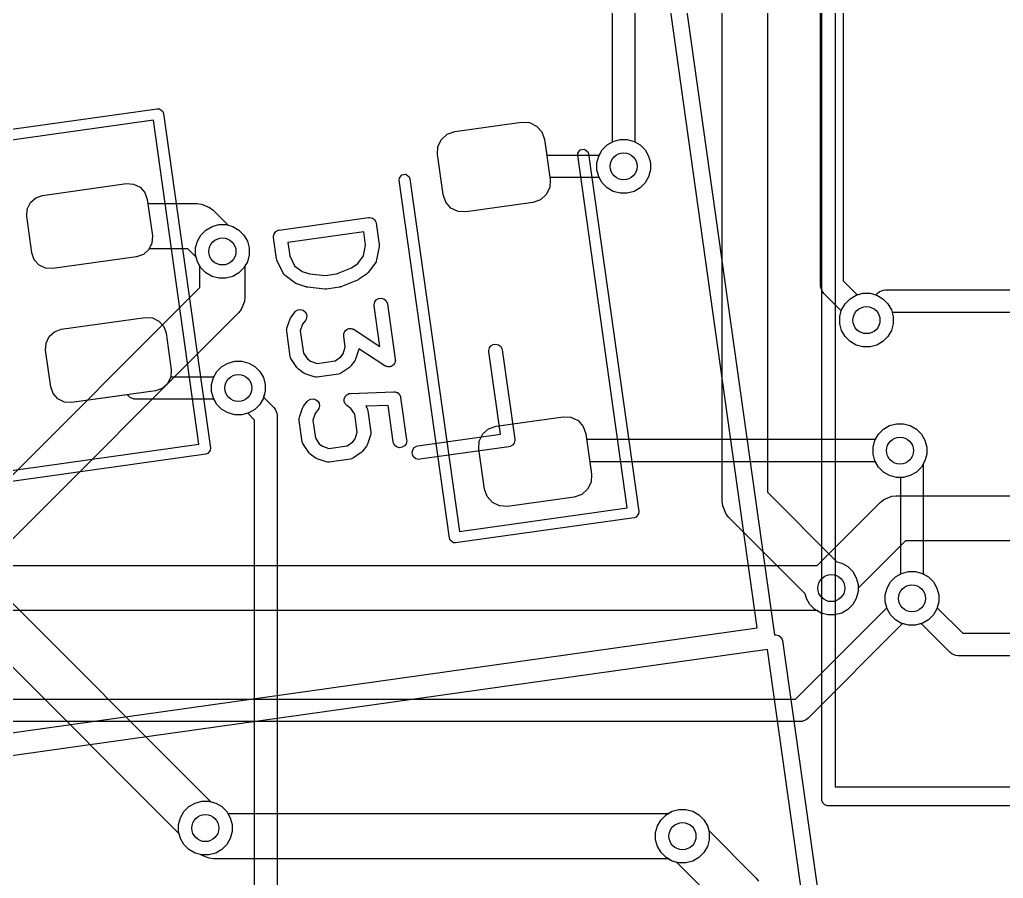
# Model space of a CAD drawing. Header units: millimetres. Extents: x 14 to 286, y -133 to -45.
# Drawn here: x 227.69 to 238.61, y -105.54 to -96.02 of the extents above; entities that cross this region are included whole.
import ezdxf

# ---------------------------------------------------------------- set-up
doc = ezdxf.new("R2010")
doc.units = ezdxf.units.MM
for name, color, linetype, true_color in [('B.Cu', 153, 'CONTINUOUS', 0x4d7fc4), ('F.Cu', 13, 'CONTINUOUS', 0xc83434), ('F.Mask', 201, 'CONTINUOUS', 0xd864ff), ('F.Paste', 253, 'CONTINUOUS', 0xb4a09a), ('F.Silkscreen', 41, 'CONTINUOUS', 0xf2eda1), ('User.Drawings', 9, 'CONTINUOUS', 0xc2c2c2)]:
    doc.layers.add(name, color=color, linetype=linetype, true_color=true_color)

msp = doc.modelspace()

# ---------------------------------------------------------------- linework, layer by layer
at = {"layer": 'B.Cu', "linetype": 'CONTINUOUS'}
for p, q in [((235.4868, -101.3634), (235.4868, -82.926053)), ((235.9868, -82.926053), (235.9868, -101.259846)), ((236.5766, -98.9655), (236.5766, -85.1855)), ((236.8266, -85.237276), (236.8266, -98.913724)), ((234.5171, -94.8556), (234.5171, -97.373722)), ((234.2671, -97.373722), (234.2671, -94.907376)), ((234.209472, -97.406994), (234.2671, -97.373722)), ((234.5171, -97.373722), (234.574728, -97.406994)), ((234.114936, -97.530195), (234.154094, -97.462372)), ((234.154094, -97.462372), (234.209472, -97.406994)), ((234.574728, -97.406994), (234.630106, -97.462372)), ((234.630106, -97.462372), (234.669264, -97.530195)), ((234.094667, -97.605842), (234.114936, -97.530195)), ((234.094667, -97.684158), (234.094667, -97.605842)), ((234.669264, -97.530195), (234.689533, -97.605842)), ((234.689533, -97.605842), (234.689533, -97.684158)), ((234.114936, -97.759805), (234.094667, -97.684158)), ((234.689533, -97.684158), (234.669264, -97.759805)), ((234.154094, -97.827628), (234.114936, -97.759805)), ((234.669264, -97.759805), (234.630106, -97.827628)), ((234.209472, -97.883006), (234.154094, -97.827628)), ((234.277295, -97.922164), (234.209472, -97.883006)), ((234.352942, -97.942433), (234.277295, -97.922164)), ((234.506905, -97.922164), (234.431258, -97.942433)), ((234.574728, -97.883006), (234.506905, -97.922164)), ((234.630106, -97.827628), (234.574728, -97.883006)), ((234.431258, -97.942433), (234.352942, -97.942433)), ((229.700594, -98.406372), (229.755972, -98.350994)), ((229.755972, -98.350994), (229.823795, -98.311836)), ((229.823795, -98.311836), (229.899442, -98.291567)), ((229.899442, -98.291567), (229.977758, -98.291567)), ((229.977758, -98.291567), (230.053405, -98.311836)), ((230.053405, -98.311836), (230.121228, -98.350994)), ((230.121228, -98.350994), (230.176606, -98.406372)), ((229.641167, -98.549842), (229.661436, -98.474195)), ((229.661436, -98.474195), (229.700594, -98.406372)), ((230.176606, -98.406372), (230.215764, -98.474195)), ((230.215764, -98.474195), (230.236033, -98.549842)), ((229.641167, -98.628158), (229.641167, -98.549842)), ((230.236033, -98.549842), (230.236033, -98.628158)), ((229.661436, -98.703805), (229.641167, -98.628158)), ((230.236033, -98.628158), (230.215764, -98.703805)), ((229.6886, -98.750853), (229.661436, -98.703805)), ((229.6886, -98.990246), (229.6886, -98.750853)), ((230.215764, -98.703805), (230.1886, -98.750853)), ((230.1886, -98.750853), (230.1886, -99.0938)), ((236.8266, -98.913724), (236.983565, -99.070689)), ((226.720723, -101.958123), (229.6886, -98.990246)), ((236.579002, -98.989886), (236.5766, -98.9655)), ((236.579002, -98.989887), (236.579002, -98.989886)), ((236.584468, -99.003084), (236.579002, -98.989887)), ((236.597666, -99.034946), (236.584468, -99.003084)), ((230.1886, -99.0938), (230.183796, -99.142573)), ((236.597671, -99.034951), (236.597666, -99.034946)), ((236.613212, -99.053888), (236.597671, -99.034951)), ((236.806789, -99.247465), (236.613212, -99.053888)), ((236.983565, -99.070689), (237.047842, -99.053467)), ((237.047842, -99.053467), (237.126158, -99.053467)), ((237.126158, -99.053467), (237.201805, -99.073736)), ((237.201805, -99.073736), (237.269628, -99.112894)), ((237.269628, -99.112894), (237.325006, -99.168272)), ((230.146468, -99.232692), (230.115377, -99.270577)), ((230.173151, -99.168272), (230.146468, -99.232692)), ((230.183796, -99.142573), (230.173151, -99.168272)), ((237.325006, -99.168272), (237.364164, -99.236095)), ((237.364164, -99.236095), (237.384433, -99.311742)), ((230.115377, -99.270577), (227.251053, -102.1349)), ((236.789567, -99.311742), (236.806789, -99.247465)), ((236.789567, -99.390058), (236.789567, -99.311742)), ((237.384433, -99.311742), (237.384433, -99.390058)), ((236.809836, -99.465705), (236.789567, -99.390058)), ((237.384433, -99.390058), (237.364164, -99.465705)), ((236.848994, -99.533528), (236.809836, -99.465705)), ((236.904372, -99.588906), (236.848994, -99.533528)), ((237.325006, -99.533528), (237.269628, -99.588906)), ((237.364164, -99.465705), (237.325006, -99.533528)), ((236.972195, -99.628064), (236.904372, -99.588906)), ((237.047842, -99.648333), (236.972195, -99.628064)), ((237.126158, -99.648333), (237.047842, -99.648333)), ((237.201805, -99.628064), (237.126158, -99.648333)), ((237.269628, -99.588906), (237.201805, -99.628064)), ((229.877394, -99.920972), (229.932772, -99.865594)), ((229.932772, -99.865594), (230.000595, -99.826436)), ((230.000595, -99.826436), (230.076242, -99.806167)), ((230.076242, -99.806167), (230.154558, -99.806167)), ((230.154558, -99.806167), (230.230205, -99.826436)), ((230.230205, -99.826436), (230.298028, -99.865594)), ((230.298028, -99.865594), (230.353406, -99.920972)), ((229.817967, -100.064442), (229.838236, -99.988795)), ((229.838236, -99.988795), (229.877394, -99.920972)), ((230.353406, -99.920972), (230.392564, -99.988795)), ((230.392564, -99.988795), (230.412833, -100.064442)), ((229.817967, -100.142758), (229.817967, -100.064442)), ((230.412833, -100.064442), (230.412833, -100.142758)), ((229.838236, -100.218405), (229.817967, -100.142758)), ((229.877394, -100.286228), (229.838236, -100.218405)), ((230.412833, -100.142758), (230.39561, -100.207034)), ((230.39561, -100.207034), (230.509389, -100.320812)), ((229.932772, -100.341606), (229.877394, -100.286228)), ((230.509389, -100.320812), (230.524934, -100.339754)), ((230.000595, -100.380764), (229.932772, -100.341606)), ((230.076242, -100.401033), (230.000595, -100.380764)), ((230.154558, -100.401033), (230.076242, -100.401033)), ((230.218834, -100.38381), (230.154558, -100.401033)), ((230.296, -100.460976), (230.218834, -100.38381)), ((230.524934, -100.339754), (230.543598, -100.384814)), ((230.543598, -100.384814), (230.546, -100.4092)), ((230.546, -100.4092), (230.546, -105.767389)), ((230.296, -105.635967), (230.296, -100.460976)), ((237.275972, -100.560194), (237.343795, -100.521036)), ((237.343795, -100.521036), (237.419442, -100.500767)), ((237.419442, -100.500767), (237.497758, -100.500767)), ((237.497758, -100.500767), (237.573405, -100.521036)), ((237.573405, -100.521036), (237.641228, -100.560194)), ((237.181436, -100.683395), (237.220594, -100.615572)), ((237.220594, -100.615572), (237.275972, -100.560194)), ((237.641228, -100.560194), (237.696606, -100.615572)), ((237.696606, -100.615572), (237.735764, -100.683395)), ((237.161167, -100.759042), (237.181436, -100.683395)), ((237.161167, -100.837358), (237.161167, -100.759042)), ((237.735764, -100.683395), (237.756033, -100.759042)), ((237.756033, -100.759042), (237.756033, -100.837358)), ((237.181436, -100.913005), (237.161167, -100.837358)), ((237.756033, -100.837358), (237.735764, -100.913005)), ((237.220594, -100.980828), (237.181436, -100.913005)), ((237.275972, -101.036206), (237.220594, -100.980828)), ((237.735764, -100.913005), (237.7171, -100.945331)), ((237.7171, -100.945331), (237.7171, -102.166322)), ((237.343795, -101.075364), (237.275972, -101.036206)), ((237.419442, -101.095633), (237.343795, -101.075364)), ((237.4671, -101.095633), (237.419442, -101.095633)), ((237.4671, -102.166322), (237.4671, -101.095633)), ((235.9868, -101.259846), (236.759428, -102.032475)), ((235.491604, -101.412173), (235.4868, -101.3634)), ((235.528933, -101.502293), (235.491604, -101.412173)), ((235.528937, -101.502297), (235.528933, -101.502293)), ((235.560023, -101.540177), (235.528937, -101.502297)), ((236.405875, -102.386028), (235.560023, -101.540177)), ((236.759428, -102.032475), (236.811905, -102.046536)), ((236.811905, -102.046536), (236.879728, -102.085694)), ((227.251053, -102.1349), (229.811228, -104.695075)), ((236.879728, -102.085694), (236.935106, -102.141072)), ((236.935106, -102.141072), (236.974264, -102.208895)), ((237.409472, -102.199594), (237.4671, -102.166322)), ((237.7171, -102.166322), (237.774728, -102.199594)), ((236.974264, -102.208895), (236.994533, -102.284542)), ((236.994533, -102.284542), (236.994533, -102.362858)), ((237.314936, -102.322795), (237.354094, -102.254972)), ((237.354094, -102.254972), (237.409472, -102.199594)), ((237.774728, -102.199594), (237.830106, -102.254972)), ((237.830106, -102.254972), (237.869264, -102.322795)), ((236.419936, -102.438505), (236.405875, -102.386028)), ((236.994533, -102.362858), (236.974264, -102.438505)), ((237.294667, -102.398442), (237.314936, -102.322795)), ((237.294667, -102.476758), (237.294667, -102.398442)), ((237.869264, -102.322795), (237.889533, -102.398442)), ((237.889533, -102.398442), (237.889533, -102.476758)), ((229.457675, -105.048628), (226.8975, -102.488453)), ((236.459094, -102.506328), (236.419936, -102.438505)), ((236.514472, -102.561706), (236.459094, -102.506328)), ((236.935106, -102.506328), (236.879728, -102.561706)), ((236.974264, -102.438505), (236.935106, -102.506328)), ((237.314936, -102.552405), (237.294667, -102.476758)), ((237.889533, -102.476758), (237.869264, -102.552405)), ((236.582295, -102.600864), (236.514472, -102.561706)), ((236.657942, -102.621133), (236.582295, -102.600864)), ((236.736258, -102.621133), (236.657942, -102.621133)), ((236.811905, -102.600864), (236.736258, -102.621133)), ((236.879728, -102.561706), (236.811905, -102.600864)), ((237.354094, -102.620228), (237.314936, -102.552405)), ((237.409472, -102.675606), (237.354094, -102.620228)), ((237.830106, -102.620228), (237.774728, -102.675606)), ((237.869264, -102.552405), (237.830106, -102.620228)), ((237.477295, -102.714764), (237.409472, -102.675606)), ((237.552942, -102.735033), (237.477295, -102.714764)), ((237.631258, -102.735033), (237.552942, -102.735033)), ((237.706905, -102.714764), (237.631258, -102.735033)), ((237.774728, -102.675606), (237.706905, -102.714764)), ((229.811228, -104.695075), (229.863705, -104.709136)), ((229.863705, -104.709136), (229.931528, -104.748294)), ((229.931528, -104.748294), (229.986906, -104.803672)), ((229.986906, -104.803672), (230.026064, -104.871495)), ((234.861972, -104.837994), (234.929795, -104.798836)), ((234.929795, -104.798836), (235.005442, -104.778567)), ((235.005442, -104.778567), (235.083758, -104.778567)), ((235.083758, -104.778567), (235.159405, -104.798836)), ((235.159405, -104.798836), (235.227228, -104.837994)), ((230.026064, -104.871495), (230.046333, -104.947142)), ((234.767436, -104.961195), (234.806594, -104.893372)), ((234.806594, -104.893372), (234.861972, -104.837994)), ((235.227228, -104.837994), (235.282606, -104.893372)), ((235.282606, -104.893372), (235.321764, -104.961195)), ((230.046333, -105.025458), (230.026064, -105.101105)), ((230.046333, -104.947142), (230.046333, -105.025458)), ((234.747167, -105.036842), (234.767436, -104.961195)), ((235.321764, -104.961195), (235.335824, -105.01367)), ((235.335824, -105.01367), (235.858877, -105.536723)), ((229.471736, -105.101105), (229.457675, -105.048628)), ((229.510894, -105.168928), (229.471736, -105.101105)), ((230.026064, -105.101105), (229.986906, -105.168928)), ((234.747167, -105.115158), (234.747167, -105.036842)), ((234.767436, -105.190805), (234.747167, -105.115158)), ((229.566272, -105.224306), (229.510894, -105.168928)), ((229.634095, -105.263464), (229.566272, -105.224306)), ((229.931528, -105.224306), (229.863705, -105.263464)), ((229.986906, -105.168928), (229.931528, -105.224306)), ((234.806594, -105.258628), (234.767436, -105.190805)), ((229.709742, -105.283733), (229.634095, -105.263464)), ((229.788058, -105.283733), (229.709742, -105.283733)), ((229.863705, -105.263464), (229.788058, -105.283733)), ((234.861972, -105.314006), (234.806594, -105.258628)), ((234.929795, -105.353164), (234.861972, -105.314006)), ((234.98227, -105.367224), (234.929795, -105.353164)), ((235.4321, -105.817054), (234.98227, -105.367224)), ((235.858877, -105.536723), (235.889962, -105.574602))]:
    msp.add_line(p, q, dxfattribs=at)
at = {"layer": 'B.Cu'}
for centre in [(234.3921, -97.645), (229.9386, -98.589), (237.087, -99.3509), (230.1154, -100.1036), (237.4586, -100.7982), (236.6971, -102.3237), (237.5921, -102.4376), (229.7489, -104.9863), (235.0446, -105.076)]:
    msp.add_circle(centre, 0.15, dxfattribs=at)
at = {"layer": 'F.Cu', "linetype": 'CONTINUOUS'}
for p, q in [((232.516786, -97.258727), (233.259487, -97.154347)), ((233.259487, -97.154347), (233.347136, -97.159324)), ((233.347136, -97.159324), (233.426209, -97.197465)), ((232.433903, -97.287671), (232.516786, -97.258727)), ((233.426209, -97.197465), (233.484667, -97.262961)), ((233.484667, -97.262961), (233.513611, -97.345844)), ((232.330266, -97.425202), (232.368407, -97.346129)), ((232.368407, -97.346129), (232.433903, -97.287671)), ((233.513611, -97.345844), (233.538087, -97.52)), ((234.209472, -97.406994), (234.277295, -97.367836)), ((234.277295, -97.367836), (234.352942, -97.347567)), ((234.352942, -97.347567), (234.431258, -97.347567)), ((234.431258, -97.347567), (234.506905, -97.367836)), ((234.506905, -97.367836), (234.574728, -97.406994)), ((232.325289, -97.512852), (232.330266, -97.425202)), ((234.120822, -97.52), (234.154094, -97.462372)), ((234.154094, -97.462372), (234.209472, -97.406994)), ((234.574728, -97.406994), (234.630106, -97.462372)), ((234.630106, -97.462372), (234.669264, -97.530195)), ((232.387917, -97.958472), (232.325289, -97.512852)), ((233.538087, -97.52), (234.120822, -97.52)), ((234.669264, -97.530195), (234.689533, -97.605842)), ((234.689533, -97.605842), (234.689533, -97.684158)), ((234.689533, -97.684158), (234.669264, -97.759805)), ((233.576239, -97.791464), (233.571262, -97.879114)), ((234.120822, -97.77), (233.573222, -97.77)), ((233.573222, -97.77), (233.576239, -97.791464)), ((234.154094, -97.827628), (234.120822, -97.77)), ((234.669264, -97.759805), (234.630106, -97.827628)), ((227.941614, -97.967453), (228.872466, -97.836631)), ((228.872466, -97.836631), (228.952324, -97.841166)), ((228.952324, -97.841166), (229.024369, -97.875915)), ((229.024369, -97.875915), (229.07763, -97.93559)), ((233.571262, -97.879114), (233.533121, -97.958187)), ((234.209472, -97.883006), (234.154094, -97.827628)), ((234.277295, -97.922164), (234.209472, -97.883006)), ((234.352942, -97.942433), (234.277295, -97.922164)), ((234.506905, -97.922164), (234.431258, -97.942433)), ((234.574728, -97.883006), (234.506905, -97.922164)), ((234.630106, -97.827628), (234.574728, -97.883006)), ((227.806424, -98.047086), (227.866099, -97.993825)), ((227.866099, -97.993825), (227.941614, -97.967453)), ((229.07763, -97.93559), (229.104001, -98.011105)), ((229.104001, -98.011105), (229.110606, -98.0581)), ((232.416861, -98.041355), (232.387917, -97.958472)), ((232.475319, -98.106851), (232.416861, -98.041355)), ((233.467625, -98.016645), (233.384742, -98.045589)), ((233.533121, -97.958187), (233.467625, -98.016645)), ((234.431258, -97.942433), (234.352942, -97.942433)), ((227.76714, -98.198989), (227.771675, -98.119131)), ((227.771675, -98.119131), (227.806424, -98.047086)), ((229.110606, -98.0581), (229.6577, -98.0581)), ((229.6577, -98.0581), (229.706473, -98.062904)), ((229.706473, -98.062904), (229.796593, -98.100233)), ((229.796593, -98.100233), (229.796597, -98.100237)), ((229.796597, -98.100237), (229.834477, -98.131323)), ((229.834477, -98.131323), (230.000928, -98.297775)), ((232.554392, -98.144992), (232.475319, -98.106851)), ((232.642041, -98.149969), (232.554392, -98.144992)), ((233.384742, -98.045589), (232.642041, -98.149969)), ((227.824201, -98.604999), (227.76714, -98.198989)), ((230.000928, -98.297775), (230.053405, -98.311836)), ((230.053405, -98.311836), (230.121228, -98.350994)), ((230.121228, -98.350994), (230.176606, -98.406372)), ((230.176606, -98.406372), (230.215764, -98.474195)), ((230.215764, -98.474195), (230.236033, -98.549842)), ((229.121778, -98.569018), (229.062103, -98.622279)), ((229.127044, -98.5581), (229.121778, -98.569018)), ((229.554146, -98.5581), (229.127044, -98.5581)), ((229.647375, -98.651328), (229.554146, -98.5581)), ((230.236033, -98.549842), (230.236033, -98.628158)), ((227.850572, -98.680514), (227.824201, -98.604999)), ((227.903833, -98.740189), (227.850572, -98.680514)), ((228.986588, -98.648651), (228.055736, -98.779473)), ((229.062103, -98.622279), (228.986588, -98.648651)), ((229.661436, -98.703805), (229.647375, -98.651328)), ((230.236033, -98.628158), (230.215764, -98.703805)), ((227.975878, -98.774938), (227.903833, -98.740189)), ((228.055736, -98.779473), (227.975878, -98.774938)), ((229.700594, -98.771628), (229.661436, -98.703805)), ((229.755972, -98.827006), (229.700594, -98.771628)), ((230.176606, -98.771628), (230.121228, -98.827006)), ((230.215764, -98.703805), (230.176606, -98.771628)), ((229.823795, -98.866164), (229.755972, -98.827006)), ((229.899442, -98.886433), (229.823795, -98.866164)), ((229.977758, -98.886433), (229.899442, -98.886433)), ((230.053405, -98.866164), (229.977758, -98.886433)), ((230.121228, -98.827006), (230.053405, -98.866164)), ((237.228454, -99.036066), (237.273514, -99.017402)), ((237.273514, -99.017402), (237.2979, -99.015)), ((237.2979, -99.015), (242.81, -99.015)), ((236.848994, -99.168272), (236.904372, -99.112894)), ((236.904372, -99.112894), (236.972195, -99.073736)), ((236.972195, -99.073736), (237.047842, -99.053467)), ((237.047842, -99.053467), (237.126158, -99.053467)), ((237.126158, -99.053467), (237.190433, -99.070689)), ((237.190433, -99.070689), (237.209512, -99.051611)), ((237.209512, -99.051611), (237.228454, -99.036066)), ((236.789567, -99.311742), (236.809836, -99.236095)), ((236.809836, -99.236095), (236.848994, -99.168272)), ((228.150373, -99.452855), (229.081225, -99.322033)), ((229.081225, -99.322033), (229.161083, -99.326568)), ((229.161083, -99.326568), (229.233128, -99.361317)), ((236.789567, -99.390058), (236.789567, -99.311742)), ((242.81, -99.265), (237.371909, -99.265)), ((237.371909, -99.265), (237.384433, -99.311742)), ((237.384433, -99.311742), (237.384433, -99.390058)), ((228.074858, -99.479227), (228.150373, -99.452855)), ((229.233128, -99.361317), (229.286389, -99.420992)), ((229.286389, -99.420992), (229.31276, -99.496507)), ((236.809836, -99.465705), (236.789567, -99.390058)), ((237.384433, -99.390058), (237.364164, -99.465705)), ((227.980434, -99.604533), (228.015183, -99.532488)), ((228.015183, -99.532488), (228.074858, -99.479227)), ((229.31276, -99.496507), (229.369821, -99.902517)), ((236.848994, -99.533528), (236.809836, -99.465705)), ((236.904372, -99.588906), (236.848994, -99.533528)), ((237.325006, -99.533528), (237.269628, -99.588906)), ((237.364164, -99.465705), (237.325006, -99.533528)), ((227.975899, -99.684391), (227.980434, -99.604533)), ((236.972195, -99.628064), (236.904372, -99.588906)), ((237.047842, -99.648333), (236.972195, -99.628064)), ((237.126158, -99.648333), (237.047842, -99.648333)), ((237.201805, -99.628064), (237.126158, -99.648333)), ((237.269628, -99.588906), (237.201805, -99.628064)), ((228.03296, -100.090401), (227.975899, -99.684391)), ((229.877394, -99.920972), (229.932772, -99.865594)), ((229.932772, -99.865594), (230.000595, -99.826436)), ((230.000595, -99.826436), (230.076242, -99.806167)), ((230.076242, -99.806167), (230.154558, -99.806167)), ((230.154558, -99.806167), (230.230205, -99.826436)), ((230.230205, -99.826436), (230.298028, -99.865594)), ((230.298028, -99.865594), (230.353406, -99.920972)), ((229.369821, -99.902517), (229.3655, -99.9786)), ((229.3655, -99.9786), (229.844122, -99.9786)), ((229.844122, -99.9786), (229.877394, -99.920972)), ((230.353406, -99.920972), (230.392564, -99.988795)), ((230.392564, -99.988795), (230.412833, -100.064442)), ((228.059331, -100.165916), (228.03296, -100.090401)), ((230.412833, -100.064442), (230.412833, -100.142758)), ((228.112592, -100.225591), (228.059331, -100.165916)), ((228.184637, -100.26034), (228.112592, -100.225591)), ((228.880872, -100.178249), (228.264495, -100.264875)), ((228.894612, -100.191989), (228.880872, -100.178249)), ((228.913554, -100.207534), (228.894612, -100.191989)), ((228.958614, -100.226198), (228.913554, -100.207534)), ((228.983, -100.2286), (228.958614, -100.226198)), ((230.392564, -100.218405), (230.353406, -100.286228)), ((230.412833, -100.142758), (230.392564, -100.218405)), ((228.264495, -100.264875), (228.184637, -100.26034)), ((229.844122, -100.2286), (228.983, -100.2286)), ((229.877394, -100.286228), (229.844122, -100.2286)), ((229.932772, -100.341606), (229.877394, -100.286228)), ((230.353406, -100.286228), (230.298028, -100.341606)), ((230.000595, -100.380764), (229.932772, -100.341606)), ((230.076242, -100.401033), (230.000595, -100.380764)), ((230.154558, -100.401033), (230.076242, -100.401033)), ((230.230205, -100.380764), (230.154558, -100.401033)), ((230.298028, -100.341606), (230.230205, -100.380764)), ((232.976058, -100.526611), (233.718759, -100.422231)), ((233.718759, -100.422231), (233.806408, -100.427208)), ((233.806408, -100.427208), (233.885481, -100.465349)), ((232.893175, -100.555555), (232.976058, -100.526611)), ((233.885481, -100.465349), (233.943939, -100.530845)), ((233.943939, -100.530845), (233.972883, -100.613728)), ((237.275972, -100.560194), (237.343795, -100.521036)), ((237.343795, -100.521036), (237.419442, -100.500767)), ((237.419442, -100.500767), (237.497758, -100.500767)), ((237.497758, -100.500767), (237.573405, -100.521036)), ((237.573405, -100.521036), (237.641228, -100.560194)), ((232.789538, -100.693086), (232.827679, -100.614013)), ((232.827679, -100.614013), (232.893175, -100.555555)), ((233.972883, -100.613728), (233.981241, -100.6732)), ((237.187322, -100.6732), (237.220594, -100.615572)), ((237.220594, -100.615572), (237.275972, -100.560194)), ((237.641228, -100.560194), (237.696606, -100.615572)), ((237.696606, -100.615572), (237.735764, -100.683395)), ((232.784561, -100.780736), (232.789538, -100.693086)), ((233.981241, -100.6732), (237.187322, -100.6732)), ((237.735764, -100.683395), (237.756033, -100.759042)), ((237.756033, -100.759042), (237.756033, -100.837358)), ((232.847189, -101.226356), (232.784561, -100.780736)), ((237.756033, -100.837358), (237.735764, -100.913005)), ((237.187322, -100.9232), (234.016377, -100.9232)), ((234.016377, -100.9232), (234.035511, -101.059348)), ((237.220594, -100.980828), (237.187322, -100.9232)), ((237.275972, -101.036206), (237.220594, -100.980828)), ((237.696606, -100.980828), (237.641228, -101.036206)), ((237.735764, -100.913005), (237.696606, -100.980828)), ((234.035511, -101.059348), (234.030534, -101.146998)), ((237.343795, -101.075364), (237.275972, -101.036206)), ((237.419442, -101.095633), (237.343795, -101.075364)), ((237.497758, -101.095633), (237.419442, -101.095633)), ((237.573405, -101.075364), (237.497758, -101.095633)), ((237.641228, -101.036206), (237.573405, -101.075364)), ((234.030534, -101.146998), (233.992393, -101.226071)), ((232.876133, -101.309239), (232.847189, -101.226356)), ((232.934591, -101.374735), (232.876133, -101.309239)), ((233.844014, -101.313473), (233.101313, -101.417853)), ((233.926897, -101.284529), (233.844014, -101.313473)), ((233.992393, -101.226071), (233.926897, -101.284529)), ((237.277908, -101.342032), (237.368028, -101.304703)), ((237.368028, -101.304703), (237.368037, -101.304703)), ((237.368037, -101.304703), (237.4168, -101.2999)), ((237.4168, -101.2999), (242.840646, -101.2999)), ((233.013664, -101.412876), (232.934591, -101.374735)), ((233.101313, -101.417853), (233.013664, -101.412876)), ((236.545183, -102.067962), (237.240024, -101.373123)), ((237.240024, -101.373123), (237.277908, -101.342032)), ((237.520353, -101.7999), (236.994533, -102.32572)), ((242.9442, -101.7999), (237.520353, -101.7999)), ((225.077954, -102.0737), (236.535246, -102.0737)), ((236.535246, -102.0737), (236.545183, -102.067962)), ((237.409472, -102.199594), (237.477295, -102.160436)), ((237.477295, -102.160436), (237.552942, -102.140167)), ((237.552942, -102.140167), (237.631258, -102.140167)), ((237.631258, -102.140167), (237.706905, -102.160436)), ((237.706905, -102.160436), (237.774728, -102.199594)), ((237.314936, -102.322795), (237.354094, -102.254972)), ((237.354094, -102.254972), (237.409472, -102.199594)), ((237.774728, -102.199594), (237.830106, -102.254972)), ((237.830106, -102.254972), (237.869264, -102.322795)), ((236.994533, -102.362858), (236.974264, -102.438505)), ((236.994533, -102.32572), (236.994533, -102.362858)), ((237.294667, -102.398442), (237.314936, -102.322795)), ((237.294667, -102.476758), (237.294667, -102.398442)), ((237.869264, -102.322795), (237.889533, -102.398442)), ((237.889533, -102.398442), (237.889533, -102.476758)), ((236.935106, -102.506328), (236.879728, -102.561706)), ((236.974264, -102.438505), (236.935106, -102.506328)), ((237.311889, -102.541034), (237.294667, -102.476758)), ((237.889533, -102.476758), (237.87231, -102.541034)), ((236.535246, -102.5737), (224.9744, -102.5737)), ((236.297924, -103.555), (237.311889, -102.541034)), ((236.582295, -102.600864), (236.535246, -102.5737)), ((236.657942, -102.621133), (236.582295, -102.600864)), ((236.736258, -102.621133), (236.657942, -102.621133)), ((236.811905, -102.600864), (236.736258, -102.621133)), ((236.879728, -102.561706), (236.811905, -102.600864)), ((237.87231, -102.541034), (238.156276, -102.825)), ((237.488665, -102.71781), (236.438088, -103.768388)), ((237.552942, -102.735033), (237.488665, -102.71781)), ((237.631258, -102.735033), (237.552942, -102.735033)), ((237.695534, -102.71781), (237.631258, -102.735033)), ((238.016112, -103.038388), (237.695534, -102.71781)), ((238.156276, -102.825), (252.76, -102.825)), ((238.035048, -103.053928), (238.016112, -103.038388)), ((238.035054, -103.053934), (238.035048, -103.053928)), ((238.066459, -103.066942), (238.035054, -103.053934)), ((238.080113, -103.072598), (238.066459, -103.066942)), ((238.080114, -103.072598), (238.080113, -103.072598)), ((238.1045, -103.075), (238.080114, -103.072598)), ((252.76, -103.075), (238.1045, -103.075)), ((215.388359, -103.555), (236.297924, -103.555)), ((236.3497, -103.805), (215.423495, -103.805)), ((236.374086, -103.802598), (236.3497, -103.805)), ((236.374087, -103.802598), (236.374086, -103.802598)), ((236.387666, -103.796973), (236.374087, -103.802598)), ((236.419146, -103.783934), (236.387666, -103.796973)), ((236.419151, -103.783928), (236.419146, -103.783934)), ((236.438088, -103.768388), (236.419151, -103.783928)), ((229.634095, -104.709136), (229.709742, -104.688867)), ((229.709742, -104.688867), (229.788058, -104.688867)), ((229.788058, -104.688867), (229.863705, -104.709136)), ((229.471736, -104.871495), (229.510894, -104.803672)), ((229.510894, -104.803672), (229.566272, -104.748294)), ((229.566272, -104.748294), (229.634095, -104.709136)), ((229.863705, -104.709136), (229.931528, -104.748294)), ((229.931528, -104.748294), (229.986906, -104.803672)), ((229.986906, -104.803672), (229.999797, -104.826)), ((234.882746, -104.826), (234.929795, -104.798836)), ((234.929795, -104.798836), (235.005442, -104.778567)), ((235.005442, -104.778567), (235.083758, -104.778567)), ((235.083758, -104.778567), (235.159405, -104.798836)), ((235.159405, -104.798836), (235.227228, -104.837994)), ((229.451467, -104.947142), (229.471736, -104.871495)), ((229.999797, -104.826), (234.882746, -104.826)), ((235.227228, -104.837994), (235.282606, -104.893372)), ((235.282606, -104.893372), (235.321764, -104.961195)), ((229.451467, -105.025458), (229.451467, -104.947142)), ((229.471736, -105.101105), (229.451467, -105.025458)), ((235.321764, -104.961195), (235.342033, -105.036842)), ((229.510894, -105.168928), (229.471736, -105.101105)), ((235.342033, -105.115158), (235.321764, -105.190805)), ((235.342033, -105.036842), (235.342033, -105.115158)), ((229.566272, -105.224306), (229.510894, -105.168928)), ((229.634095, -105.263464), (229.566272, -105.224306)), ((235.321764, -105.190805), (235.282606, -105.258628)), ((229.694599, -105.279675), (229.634095, -105.263464)), ((229.699708, -105.283868), (229.694599, -105.279675)), ((229.749319, -105.304417), (229.699708, -105.283868)), ((229.789827, -105.321196), (229.749319, -105.304417)), ((229.8386, -105.326), (229.789827, -105.321196)), ((234.882746, -105.326), (229.8386, -105.326)), ((234.929795, -105.353164), (234.882746, -105.326)), ((235.005442, -105.373433), (234.929795, -105.353164)), ((235.159405, -105.353164), (235.083758, -105.373433)), ((235.227228, -105.314006), (235.159405, -105.353164)), ((235.282606, -105.258628), (235.227228, -105.314006)), ((235.083758, -105.373433), (235.005442, -105.373433))]:
    msp.add_line(p, q, dxfattribs=at)
at = {"layer": 'F.Cu'}
for centre in [(234.3921, -97.645), (229.9386, -98.589), (237.087, -99.3509), (230.1154, -100.1036), (237.4586, -100.7982), (236.6971, -102.3237), (237.5921, -102.4376), (229.7489, -104.9863), (235.0446, -105.076)]:
    msp.add_circle(centre, 0.15, dxfattribs=at)
at = {"layer": 'F.Mask', "linetype": 'CONTINUOUS'}
for p, q in [((232.516786, -97.258727), (233.259487, -97.154347)), ((233.259487, -97.154347), (233.347136, -97.159324)), ((233.347136, -97.159324), (233.426209, -97.197465)), ((232.433903, -97.287671), (232.516786, -97.258727)), ((233.426209, -97.197465), (233.484667, -97.262961)), ((233.484667, -97.262961), (233.513611, -97.345844)), ((232.330266, -97.425202), (232.368407, -97.346129)), ((232.368407, -97.346129), (232.433903, -97.287671)), ((233.513611, -97.345844), (233.576239, -97.791464)), ((232.325289, -97.512852), (232.330266, -97.425202)), ((232.387917, -97.958472), (232.325289, -97.512852)), ((233.576239, -97.791464), (233.571262, -97.879114)), ((227.941614, -97.967453), (228.872466, -97.836631)), ((228.872466, -97.836631), (228.952324, -97.841166)), ((228.952324, -97.841166), (229.024369, -97.875915)), ((229.024369, -97.875915), (229.07763, -97.93559)), ((233.571262, -97.879114), (233.533121, -97.958187)), ((227.806424, -98.047086), (227.866099, -97.993825)), ((227.866099, -97.993825), (227.941614, -97.967453)), ((229.07763, -97.93559), (229.104001, -98.011105)), ((229.104001, -98.011105), (229.161062, -98.417115)), ((232.416861, -98.041355), (232.387917, -97.958472)), ((232.475319, -98.106851), (232.416861, -98.041355)), ((233.467625, -98.016645), (233.384742, -98.045589)), ((233.533121, -97.958187), (233.467625, -98.016645)), ((227.76714, -98.198989), (227.771675, -98.119131)), ((227.771675, -98.119131), (227.806424, -98.047086)), ((232.554392, -98.144992), (232.475319, -98.106851)), ((232.642041, -98.149969), (232.554392, -98.144992)), ((233.384742, -98.045589), (232.642041, -98.149969)), ((227.824201, -98.604999), (227.76714, -98.198989)), ((229.161062, -98.417115), (229.156527, -98.496973)), ((229.121778, -98.569018), (229.062103, -98.622279)), ((229.156527, -98.496973), (229.121778, -98.569018)), ((227.850572, -98.680514), (227.824201, -98.604999)), ((227.903833, -98.740189), (227.850572, -98.680514)), ((228.986588, -98.648651), (228.055736, -98.779473)), ((229.062103, -98.622279), (228.986588, -98.648651)), ((227.975878, -98.774938), (227.903833, -98.740189)), ((228.055736, -98.779473), (227.975878, -98.774938)), ((228.150373, -99.452855), (229.081225, -99.322033)), ((229.081225, -99.322033), (229.161083, -99.326568)), ((229.161083, -99.326568), (229.233128, -99.361317)), ((228.074858, -99.479227), (228.150373, -99.452855)), ((229.233128, -99.361317), (229.286389, -99.420992)), ((229.286389, -99.420992), (229.31276, -99.496507)), ((227.980434, -99.604533), (228.015183, -99.532488)), ((228.015183, -99.532488), (228.074858, -99.479227)), ((229.31276, -99.496507), (229.369821, -99.902517)), ((227.975899, -99.684391), (227.980434, -99.604533)), ((228.03296, -100.090401), (227.975899, -99.684391)), ((229.365286, -99.982375), (229.330537, -100.05442)), ((229.369821, -99.902517), (229.365286, -99.982375)), ((228.059331, -100.165916), (228.03296, -100.090401)), ((229.270862, -100.107681), (229.195347, -100.134053)), ((229.330537, -100.05442), (229.270862, -100.107681)), ((228.112592, -100.225591), (228.059331, -100.165916)), ((228.184637, -100.26034), (228.112592, -100.225591)), ((229.195347, -100.134053), (228.264495, -100.264875)), ((228.264495, -100.264875), (228.184637, -100.26034)), ((232.976058, -100.526611), (233.718759, -100.422231)), ((233.718759, -100.422231), (233.806408, -100.427208)), ((233.806408, -100.427208), (233.885481, -100.465349)), ((232.893175, -100.555555), (232.976058, -100.526611)), ((233.885481, -100.465349), (233.943939, -100.530845)), ((233.943939, -100.530845), (233.972883, -100.613728)), ((232.789538, -100.693086), (232.827679, -100.614013)), ((232.827679, -100.614013), (232.893175, -100.555555)), ((233.972883, -100.613728), (234.035511, -101.059348)), ((232.784561, -100.780736), (232.789538, -100.693086)), ((232.847189, -101.226356), (232.784561, -100.780736)), ((234.035511, -101.059348), (234.030534, -101.146998)), ((234.030534, -101.146998), (233.992393, -101.226071)), ((232.876133, -101.309239), (232.847189, -101.226356)), ((232.934591, -101.374735), (232.876133, -101.309239)), ((233.844014, -101.313473), (233.101313, -101.417853)), ((233.926897, -101.284529), (233.844014, -101.313473)), ((233.992393, -101.226071), (233.926897, -101.284529)), ((233.013664, -101.412876), (232.934591, -101.374735)), ((233.101313, -101.417853), (233.013664, -101.412876))]:
    msp.add_line(p, q, dxfattribs=at)
at = {"layer": 'F.Paste', "linetype": 'CONTINUOUS'}
for p, q in [((232.516786, -97.258727), (233.259487, -97.154347)), ((233.259487, -97.154347), (233.347136, -97.159324)), ((233.347136, -97.159324), (233.426209, -97.197465)), ((232.433903, -97.287671), (232.516786, -97.258727)), ((233.426209, -97.197465), (233.484667, -97.262961)), ((233.484667, -97.262961), (233.513611, -97.345844)), ((232.330266, -97.425202), (232.368407, -97.346129)), ((232.368407, -97.346129), (232.433903, -97.287671)), ((233.513611, -97.345844), (233.576239, -97.791464)), ((232.325289, -97.512852), (232.330266, -97.425202)), ((232.387917, -97.958472), (232.325289, -97.512852)), ((233.576239, -97.791464), (233.571262, -97.879114)), ((227.941614, -97.967453), (228.872466, -97.836631)), ((228.872466, -97.836631), (228.952324, -97.841166)), ((228.952324, -97.841166), (229.024369, -97.875915)), ((229.024369, -97.875915), (229.07763, -97.93559)), ((233.571262, -97.879114), (233.533121, -97.958187)), ((227.806424, -98.047086), (227.866099, -97.993825)), ((227.866099, -97.993825), (227.941614, -97.967453)), ((229.07763, -97.93559), (229.104001, -98.011105)), ((229.104001, -98.011105), (229.161062, -98.417115)), ((232.416861, -98.041355), (232.387917, -97.958472)), ((232.475319, -98.106851), (232.416861, -98.041355)), ((233.467625, -98.016645), (233.384742, -98.045589)), ((233.533121, -97.958187), (233.467625, -98.016645)), ((227.76714, -98.198989), (227.771675, -98.119131)), ((227.771675, -98.119131), (227.806424, -98.047086)), ((232.554392, -98.144992), (232.475319, -98.106851)), ((232.642041, -98.149969), (232.554392, -98.144992)), ((233.384742, -98.045589), (232.642041, -98.149969)), ((227.824201, -98.604999), (227.76714, -98.198989)), ((229.161062, -98.417115), (229.156527, -98.496973)), ((229.121778, -98.569018), (229.062103, -98.622279)), ((229.156527, -98.496973), (229.121778, -98.569018)), ((227.850572, -98.680514), (227.824201, -98.604999)), ((227.903833, -98.740189), (227.850572, -98.680514)), ((228.986588, -98.648651), (228.055736, -98.779473)), ((229.062103, -98.622279), (228.986588, -98.648651)), ((227.975878, -98.774938), (227.903833, -98.740189)), ((228.055736, -98.779473), (227.975878, -98.774938)), ((228.150373, -99.452855), (229.081225, -99.322033)), ((229.081225, -99.322033), (229.161083, -99.326568)), ((229.161083, -99.326568), (229.233128, -99.361317)), ((228.074858, -99.479227), (228.150373, -99.452855)), ((229.233128, -99.361317), (229.286389, -99.420992)), ((229.286389, -99.420992), (229.31276, -99.496507)), ((227.980434, -99.604533), (228.015183, -99.532488)), ((228.015183, -99.532488), (228.074858, -99.479227)), ((229.31276, -99.496507), (229.369821, -99.902517)), ((227.975899, -99.684391), (227.980434, -99.604533)), ((228.03296, -100.090401), (227.975899, -99.684391)), ((229.365286, -99.982375), (229.330537, -100.05442)), ((229.369821, -99.902517), (229.365286, -99.982375)), ((228.059331, -100.165916), (228.03296, -100.090401)), ((229.270862, -100.107681), (229.195347, -100.134053)), ((229.330537, -100.05442), (229.270862, -100.107681)), ((228.112592, -100.225591), (228.059331, -100.165916)), ((228.184637, -100.26034), (228.112592, -100.225591)), ((229.195347, -100.134053), (228.264495, -100.264875)), ((228.264495, -100.264875), (228.184637, -100.26034)), ((232.976058, -100.526611), (233.718759, -100.422231)), ((233.718759, -100.422231), (233.806408, -100.427208)), ((233.806408, -100.427208), (233.885481, -100.465349)), ((232.893175, -100.555555), (232.976058, -100.526611)), ((233.885481, -100.465349), (233.943939, -100.530845)), ((233.943939, -100.530845), (233.972883, -100.613728)), ((232.789538, -100.693086), (232.827679, -100.614013)), ((232.827679, -100.614013), (232.893175, -100.555555)), ((233.972883, -100.613728), (234.035511, -101.059348)), ((232.784561, -100.780736), (232.789538, -100.693086)), ((232.847189, -101.226356), (232.784561, -100.780736)), ((234.035511, -101.059348), (234.030534, -101.146998)), ((234.030534, -101.146998), (233.992393, -101.226071)), ((232.876133, -101.309239), (232.847189, -101.226356)), ((232.934591, -101.374735), (232.876133, -101.309239)), ((233.844014, -101.313473), (233.101313, -101.417853)), ((233.926897, -101.284529), (233.844014, -101.313473)), ((233.992393, -101.226071), (233.926897, -101.284529)), ((233.013664, -101.412876), (232.934591, -101.374735)), ((233.101313, -101.417853), (233.013664, -101.412876))]:
    msp.add_line(p, q, dxfattribs=at)
at = {"layer": 'F.Silkscreen', "linetype": 'CONTINUOUS'}
for p, q in [((221.986222, -98.021813), (229.215179, -97.00585)), ((229.215179, -97.00585), (229.238552, -97.007177)), ((229.238552, -97.007177), (229.275227, -97.034814)), ((229.275227, -97.034814), (229.282945, -97.056916)), ((229.282945, -97.056916), (229.804844, -100.770421)), ((229.172463, -97.133032), (222.062338, -98.132294)), ((229.677661, -100.727705), (229.172463, -97.133032)), ((233.882942, -97.497962), (233.910579, -97.461287)), ((233.910579, -97.461287), (233.956054, -97.454896)), ((233.956054, -97.454896), (233.992729, -97.482533)), ((233.992729, -97.482533), (234.000447, -97.504635)), ((233.881615, -97.521335), (233.882942, -97.497962)), ((234.43135, -101.432896), (233.881615, -97.521335)), ((234.000447, -97.504635), (234.558533, -101.475611)), ((231.90108, -97.799681), (231.902407, -97.776308)), ((232.459164, -101.770656), (231.90108, -97.799681)), ((231.902407, -97.776308), (231.930044, -97.739633)), ((231.930044, -97.739633), (231.975519, -97.733242)), ((231.975519, -97.733242), (232.012194, -97.760879)), ((232.012194, -97.760879), (232.019912, -97.782981)), ((232.019912, -97.782981), (232.569645, -101.694539)), ((230.570037, -98.351006), (231.560305, -98.211833)), ((231.560305, -98.211833), (231.574995, -98.211223)), ((231.574995, -98.211223), (231.603327, -98.218551)), ((231.603327, -98.218551), (231.626697, -98.236162)), ((231.626697, -98.236162), (231.64155, -98.261376)), ((230.512923, -98.392692), (230.530534, -98.369322)), ((230.530534, -98.369322), (230.555748, -98.354469)), ((230.555748, -98.354469), (230.570037, -98.351006)), ((231.64155, -98.261376), (231.645013, -98.275665)), ((231.645013, -98.275665), (231.678149, -98.511443)), ((230.505595, -98.421024), (230.512923, -98.392692)), ((230.506205, -98.435714), (230.505595, -98.421024)), ((230.539341, -98.671492), (230.506205, -98.435714)), ((231.50691, -98.37081), (230.665182, -98.489108)), ((231.527915, -98.520265), (231.50691, -98.37081)), ((230.665182, -98.489108), (230.686187, -98.638562)), ((231.506052, -98.638979), (231.527915, -98.520265)), ((231.677639, -98.535465), (231.650366, -98.683559)), ((231.678262, -98.528048), (231.677639, -98.535465)), ((231.678149, -98.511443), (231.678457, -98.518878)), ((231.678758, -98.526133), (231.678262, -98.528048)), ((231.678457, -98.518878), (231.678871, -98.520814)), ((231.678871, -98.520814), (231.678647, -98.52347)), ((231.678647, -98.52347), (231.678758, -98.526133)), ((230.541092, -98.67872), (230.539341, -98.671492)), ((230.541229, -98.680699), (230.541092, -98.67872)), ((230.542176, -98.683191), (230.541229, -98.680699)), ((230.542804, -98.685781), (230.542176, -98.683191)), ((230.543809, -98.687487), (230.542804, -98.685781)), ((230.546453, -98.694443), (230.543809, -98.687487)), ((230.613491, -98.829282), (230.546453, -98.694443)), ((230.686187, -98.638562), (230.739924, -98.74665)), ((231.442975, -98.722684), (231.506052, -98.638979)), ((231.646298, -98.697688), (231.644832, -98.699949)), ((231.650366, -98.683559), (231.646298, -98.697688)), ((230.739924, -98.74665), (230.823631, -98.809728)), ((231.206287, -98.838631), (231.372094, -98.771518)), ((231.372094, -98.771518), (231.442975, -98.722684)), ((231.636503, -98.715111), (231.555447, -98.822677)), ((231.644158, -98.702559), (231.636503, -98.715111)), ((231.644832, -98.699949), (231.644158, -98.702559)), ((230.621295, -98.841742), (230.613491, -98.829282)), ((230.623326, -98.843511), (230.621295, -98.841742)), ((230.624694, -98.845834), (230.623326, -98.843511)), ((230.635513, -98.855791), (230.624694, -98.845834)), ((230.743079, -98.936847), (230.635513, -98.855791)), ((230.823631, -98.809728), (230.905227, -98.837132)), ((230.905227, -98.837132), (231.083107, -98.855943)), ((231.083107, -98.855943), (231.206287, -98.838631)), ((231.436004, -98.907472), (231.25401, -98.981137)), ((231.437018, -98.90694), (231.436004, -98.907472)), ((231.437549, -98.906827), (231.437018, -98.90694)), ((231.443268, -98.903664), (231.437549, -98.906827)), ((231.449027, -98.900646), (231.443268, -98.903664)), ((231.449412, -98.900267), (231.449027, -98.900646)), ((231.450416, -98.899712), (231.449412, -98.900267)), ((231.538099, -98.839302), (231.450416, -98.899712)), ((231.543781, -98.834502), (231.538099, -98.839302)), ((231.54549, -98.833496), (231.543781, -98.834502)), ((231.547295, -98.831534), (231.54549, -98.833496)), ((231.549331, -98.829815), (231.547295, -98.831534)), ((231.550408, -98.828151), (231.549331, -98.829815)), ((231.555447, -98.822677), (231.550408, -98.828151)), ((230.749429, -98.940719), (230.743079, -98.936847)), ((230.750925, -98.942023), (230.749429, -98.940719)), ((230.753358, -98.943116), (230.750925, -98.942023)), ((230.755631, -98.944502), (230.753358, -98.943116)), ((230.757547, -98.944997), (230.755631, -98.944502)), ((230.764336, -98.948047), (230.757547, -98.944997)), ((230.865274, -98.981948), (230.764336, -98.948047)), ((230.866392, -98.982205), (230.865274, -98.981948)), ((230.866867, -98.982463), (230.866392, -98.982205)), ((230.873233, -98.983776), (230.866867, -98.982463)), ((230.879604, -98.985241), (230.873233, -98.983776)), ((230.880145, -98.985203), (230.879604, -98.985241)), ((230.881266, -98.985435), (230.880145, -98.985203)), ((231.076516, -99.006082), (230.881266, -98.985435)), ((231.079077, -99.0061), (231.076516, -99.006082)), ((231.080151, -99.006378), (231.079077, -99.0061)), ((231.085687, -99.006148), (231.080151, -99.006378)), ((231.091219, -99.006188), (231.085687, -99.006148)), ((231.09228, -99.005874), (231.091219, -99.006188)), ((231.094841, -99.005768), (231.09228, -99.005874)), ((231.236308, -98.985886), (231.094841, -99.005768)), ((231.2388, -98.985282), (231.236308, -98.985886)), ((231.239906, -98.985291), (231.2388, -98.985282)), ((231.245215, -98.983727), (231.239906, -98.985291)), ((231.250597, -98.982423), (231.245215, -98.983727)), ((231.25155, -98.981861), (231.250597, -98.982423)), ((231.25401, -98.981137), (231.25155, -98.981861)), ((231.629109, -99.149475), (231.64672, -99.126105)), ((231.64672, -99.126105), (231.671934, -99.111252)), ((231.671934, -99.111252), (231.700913, -99.107179)), ((231.700913, -99.107179), (231.729245, -99.114507)), ((231.729245, -99.114507), (231.752615, -99.132118)), ((231.752615, -99.132118), (231.767468, -99.157332)), ((230.750764, -99.252023), (230.775979, -99.237171)), ((230.775979, -99.237171), (230.804957, -99.233099)), ((230.804957, -99.233099), (230.833289, -99.240426)), ((230.833289, -99.240426), (230.85666, -99.258037)), ((231.621781, -99.177807), (231.629109, -99.149475)), ((231.622391, -99.192497), (231.621781, -99.177807)), ((231.685543, -99.641845), (231.622391, -99.192497)), ((231.767468, -99.157332), (231.770931, -99.171621)), ((231.770931, -99.171621), (231.857086, -99.784644)), ((230.655178, -99.43882), (230.689079, -99.337882)), ((230.689079, -99.337882), (230.692128, -99.331091)), ((230.692128, -99.331091), (230.692624, -99.329177)), ((230.692624, -99.329177), (230.694008, -99.326906)), ((230.694008, -99.326906), (230.695103, -99.32447)), ((230.695103, -99.32447), (230.696407, -99.322973)), ((230.696407, -99.322973), (230.700279, -99.316624)), ((230.700279, -99.316624), (230.740808, -99.262841)), ((230.740808, -99.262841), (230.750764, -99.252023)), ((230.85666, -99.258037), (230.871512, -99.283252)), ((230.868257, -99.340562), (230.860602, -99.353115)), ((230.875584, -99.31223), (230.868257, -99.340562)), ((230.871512, -99.283252), (230.875584, -99.31223)), ((230.651395, -99.458447), (230.652069, -99.455837)), ((230.652005, -99.473137), (230.651395, -99.458447)), ((230.651885, -99.45315), (230.655178, -99.43882)), ((230.652069, -99.455837), (230.651885, -99.45315)), ((230.827398, -99.397177), (230.803009, -99.469793)), ((230.860602, -99.353115), (230.827398, -99.397177)), ((231.307718, -99.464074), (231.309239, -99.462057)), ((231.309239, -99.462057), (231.319731, -99.455876)), ((231.319731, -99.455876), (231.329798, -99.449006)), ((231.329798, -99.449006), (231.332272, -99.448488)), ((231.332272, -99.448488), (231.334453, -99.447204)), ((231.334453, -99.447204), (231.346526, -99.445507)), ((231.346526, -99.445507), (231.358441, -99.443015)), ((231.358441, -99.443015), (231.360923, -99.443483)), ((231.360923, -99.443483), (231.363432, -99.443131)), ((231.363432, -99.443131), (231.375234, -99.446183)), ((231.375234, -99.446183), (231.387198, -99.448441)), ((231.387198, -99.448441), (231.390377, -99.4501)), ((231.390377, -99.4501), (231.391764, -99.450459)), ((231.391764, -99.450459), (231.39334, -99.451647)), ((231.39334, -99.451647), (231.400232, -99.455244)), ((231.400232, -99.455244), (231.685543, -99.641845)), ((230.691769, -99.756071), (230.652005, -99.473137)), ((230.803009, -99.469793), (230.837844, -99.717661)), ((231.284184, -99.51875), (231.284448, -99.517345)), ((231.284587, -99.520678), (231.284184, -99.51875)), ((231.2843, -99.513759), (231.287352, -99.501956)), ((231.284448, -99.517345), (231.2843, -99.513759)), ((231.28491, -99.528449), (231.284587, -99.520678)), ((231.302327, -99.652383), (231.28491, -99.528449)), ((231.287352, -99.501956), (231.28961, -99.489993)), ((231.28961, -99.489993), (231.290994, -99.487875)), ((231.290994, -99.487875), (231.291628, -99.485427)), ((231.291628, -99.485427), (231.298954, -99.475704)), ((231.298954, -99.475704), (231.305627, -99.465502)), ((231.305627, -99.465502), (231.307718, -99.464074)), ((231.277939, -99.724999), (231.302327, -99.652383)), ((231.4534, -99.66925), (231.450159, -99.683356)), ((231.741764, -99.857849), (231.4534, -99.66925)), ((230.695232, -99.770361), (230.691769, -99.756071)), ((230.6966, -99.772683), (230.695232, -99.770361)), ((230.697163, -99.775317), (230.6966, -99.772683)), ((230.704278, -99.788184), (230.697163, -99.775317)), ((230.764688, -99.875867), (230.704278, -99.788184)), ((230.837844, -99.717661), (230.881304, -99.780743)), ((230.881304, -99.780743), (230.915649, -99.806623)), ((231.188978, -99.802804), (231.252059, -99.759344)), ((231.252059, -99.759344), (231.277939, -99.724999)), ((231.416258, -99.784295), (231.41321, -99.79108)), ((231.450159, -99.683356), (231.416258, -99.784295)), ((231.857086, -99.784644), (231.857408, -99.792414)), ((230.76949, -99.881552), (230.764688, -99.875867)), ((230.770495, -99.883258), (230.76949, -99.881552)), ((230.772452, -99.885059), (230.770495, -99.883258)), ((230.774175, -99.887099), (230.772452, -99.885059)), ((230.775839, -99.888177), (230.774175, -99.887099)), ((230.781313, -99.893215), (230.775839, -99.888177)), ((230.835096, -99.933743), (230.781313, -99.893215)), ((230.915649, -99.806623), (230.988265, -99.831011)), ((230.988265, -99.831011), (231.188978, -99.802804)), ((231.347183, -99.875961), (231.2595, -99.936371)), ((231.352868, -99.871158), (231.347183, -99.875961)), ((231.354574, -99.870154), (231.352868, -99.871158)), ((231.356375, -99.868196), (231.354574, -99.870154)), ((231.358415, -99.866474), (231.356375, -99.868196)), ((231.359493, -99.864809), (231.358415, -99.866474)), ((231.364531, -99.859336), (231.359493, -99.864809)), ((231.405059, -99.805553), (231.364531, -99.859336)), ((231.408933, -99.7992), (231.405059, -99.805553)), ((231.410234, -99.797707), (231.408933, -99.7992)), ((231.411325, -99.795277), (231.410234, -99.797707)), ((231.412714, -99.793), (231.411325, -99.795277)), ((231.41321, -99.79108), (231.412714, -99.793)), ((231.748651, -99.861443), (231.741764, -99.857849)), ((231.750232, -99.862635), (231.748651, -99.861443)), ((231.751622, -99.862994), (231.750232, -99.862635)), ((231.754798, -99.864652), (231.751622, -99.862994)), ((231.766756, -99.866908), (231.754798, -99.864652)), ((231.778564, -99.869962), (231.766756, -99.866908)), ((231.781071, -99.869609), (231.778564, -99.869962)), ((231.783554, -99.870078), (231.781071, -99.869609)), ((231.795466, -99.867586), (231.783554, -99.870078)), ((231.807543, -99.865889), (231.795466, -99.867586)), ((231.809723, -99.864604), (231.807543, -99.865889)), ((231.812197, -99.864087), (231.809723, -99.864604)), ((231.822252, -99.857223), (231.812197, -99.864087)), ((231.832757, -99.851036), (231.822252, -99.857223)), ((231.834279, -99.849015), (231.832757, -99.851036)), ((231.836368, -99.84759), (231.834279, -99.849015)), ((231.843032, -99.8374), (231.836368, -99.84759)), ((231.850368, -99.827666), (231.843032, -99.8374)), ((231.851001, -99.825215), (231.850368, -99.827666)), ((231.852386, -99.823099), (231.851001, -99.825215)), ((231.854642, -99.81114), (231.852386, -99.823099)), ((231.857696, -99.799335), (231.854642, -99.81114)), ((231.857408, -99.792414), (231.857812, -99.794343)), ((231.857812, -99.794343), (231.857547, -99.795747)), ((231.857547, -99.795747), (231.857696, -99.799335)), ((230.841448, -99.937617), (230.835096, -99.933743)), ((230.842942, -99.938918), (230.841448, -99.937617)), ((230.845371, -99.940009), (230.842942, -99.938918)), ((230.847649, -99.941398), (230.845371, -99.940009)), ((230.849568, -99.941894), (230.847649, -99.941398)), ((230.856354, -99.944942), (230.849568, -99.941894)), ((230.957293, -99.978843), (230.856354, -99.944942)), ((230.971622, -99.982136), (230.957293, -99.978843)), ((230.974309, -99.981951), (230.971622, -99.982136)), ((230.976919, -99.982626), (230.974309, -99.981951)), ((230.991609, -99.982016), (230.976919, -99.982626)), ((231.227387, -99.94888), (230.991609, -99.982016)), ((231.241676, -99.945417), (231.227387, -99.94888)), ((231.243998, -99.944049), (231.241676, -99.945417)), ((231.246633, -99.943486), (231.243998, -99.944049)), ((231.2595, -99.936371), (231.246633, -99.943486)), ((230.915152, -100.227439), (230.94413, -100.223367)), ((230.94413, -100.223367), (230.972462, -100.230694)), ((231.290193, -100.226918), (231.293982, -100.216624)), ((231.293982, -100.216624), (231.296726, -100.206016)), ((231.296726, -100.206016), (231.298997, -100.203)), ((231.298997, -100.203), (231.300303, -100.199456)), ((231.300303, -100.199456), (231.30774, -100.191399)), ((231.30774, -100.191399), (231.314337, -100.182645)), ((231.314337, -100.182645), (231.31759, -100.180728)), ((231.31759, -100.180728), (231.320152, -100.177954)), ((231.320152, -100.177954), (231.330106, -100.173356)), ((231.330106, -100.173356), (231.339552, -100.167793)), ((231.339552, -100.167793), (231.343289, -100.167267)), ((231.343289, -100.167267), (231.346719, -100.165684)), ((231.346719, -100.165684), (231.361282, -100.16366)), ((231.361282, -100.16366), (231.839466, -100.144543)), ((231.839466, -100.144543), (231.844892, -100.144859)), ((231.844892, -100.144859), (231.846714, -100.144603)), ((231.846714, -100.144603), (231.848521, -100.14507)), ((231.848521, -100.14507), (231.854144, -100.145398)), ((231.854144, -100.145398), (231.864434, -100.149186)), ((231.864434, -100.149186), (231.875046, -100.151931)), ((231.875046, -100.151931), (231.87806, -100.154202)), ((231.87806, -100.154202), (231.881606, -100.155508)), ((231.881606, -100.155508), (231.889665, -100.162947)), ((231.889665, -100.162947), (231.898416, -100.169542)), ((231.898416, -100.169542), (231.900331, -100.172794)), ((231.900331, -100.172794), (231.903108, -100.175357)), ((231.903108, -100.175357), (231.907705, -100.185311)), ((231.907705, -100.185311), (231.913269, -100.194756)), ((231.913269, -100.194756), (231.914595, -100.20023)), ((231.914595, -100.20023), (231.915378, -100.201924)), ((231.915378, -100.201924), (231.915451, -100.203761)), ((231.915451, -100.203761), (231.916732, -100.209045)), ((231.916732, -100.209045), (231.983005, -100.680601)), ((230.794351, -100.429088), (230.828252, -100.32815)), ((230.828252, -100.32815), (230.831301, -100.321359)), ((230.831301, -100.321359), (230.831797, -100.319445)), ((230.831797, -100.319445), (230.833181, -100.317174)), ((230.833181, -100.317174), (230.834276, -100.314738)), ((230.834276, -100.314738), (230.83558, -100.313241)), ((230.83558, -100.313241), (230.839452, -100.306892)), ((230.839452, -100.306892), (230.879981, -100.253109)), ((230.879981, -100.253109), (230.889937, -100.242291)), ((230.889937, -100.242291), (230.915152, -100.227439)), ((230.972462, -100.230694), (230.995833, -100.248305)), ((230.995833, -100.248305), (231.010685, -100.27352)), ((231.00743, -100.33083), (230.999775, -100.343383)), ((231.014757, -100.302498), (231.00743, -100.33083)), ((231.010685, -100.27352), (231.014757, -100.302498)), ((231.289399, -100.234348), (231.290343, -100.230694)), ((231.290923, -100.245199), (231.289399, -100.234348)), ((231.290343, -100.230694), (231.290193, -100.226918)), ((231.291362, -100.256159), (231.290923, -100.245199)), ((231.292945, -100.259588), (231.291362, -100.256159)), ((231.293471, -100.263326), (231.292945, -100.259588)), ((231.299034, -100.272771), (231.293471, -100.263326)), ((231.303632, -100.282726), (231.299034, -100.272771)), ((231.306406, -100.285287), (231.303632, -100.282726)), ((231.308323, -100.288541), (231.306406, -100.285287)), ((231.319141, -100.298497), (231.308323, -100.288541)), ((231.363204, -100.331701), (231.319141, -100.298497)), ((231.406665, -100.394783), (231.363204, -100.331701)), ((231.777638, -100.297134), (231.528406, -100.307098)), ((231.528406, -100.307098), (231.540232, -100.324262)), ((231.540232, -100.324262), (231.547347, -100.337129)), ((231.834465, -100.701477), (231.777638, -100.297134)), ((230.791058, -100.443418), (230.794351, -100.429088)), ((230.791242, -100.446105), (230.791058, -100.443418)), ((230.966571, -100.387445), (230.942182, -100.460061)), ((230.999775, -100.343383), (230.966571, -100.387445)), ((231.434873, -100.595496), (231.406665, -100.394783)), ((231.547347, -100.337129), (231.54791, -100.339763)), ((231.54791, -100.339763), (231.549278, -100.342086)), ((231.549278, -100.342086), (231.552741, -100.356375)), ((231.552741, -100.356375), (231.585878, -100.592153)), ((230.790568, -100.448715), (230.791242, -100.446105)), ((230.791178, -100.463405), (230.790568, -100.448715)), ((230.824315, -100.699184), (230.791178, -100.463405)), ((230.942182, -100.460061), (230.97039, -100.660774)), ((230.97039, -100.660774), (231.01385, -100.723856)), ((231.410484, -100.668112), (231.434873, -100.595496)), ((231.582705, -100.62647), (231.548804, -100.727408)), ((231.585998, -100.61214), (231.582705, -100.62647)), ((231.586487, -100.606843), (231.585812, -100.609449)), ((231.585812, -100.609449), (231.585998, -100.61214)), ((231.585878, -100.592153), (231.586487, -100.606843)), ((223.250675, -101.630959), (229.677661, -100.727705)), ((229.804844, -100.770421), (229.803517, -100.793794)), ((230.827778, -100.713473), (230.824315, -100.699184)), ((230.829145, -100.715795), (230.827778, -100.713473)), ((230.829709, -100.71843), (230.829145, -100.715795)), ((230.836824, -100.731297), (230.829709, -100.71843)), ((230.897234, -100.81898), (230.836824, -100.731297)), ((231.01385, -100.723856), (231.048194, -100.749736)), ((231.048194, -100.749736), (231.12081, -100.774124)), ((231.12081, -100.774124), (231.321523, -100.745916)), ((231.321523, -100.745916), (231.384604, -100.702456)), ((231.384604, -100.702456), (231.410484, -100.668112)), ((231.537604, -100.748666), (231.497075, -100.802449)), ((231.541477, -100.742313), (231.537604, -100.748666)), ((231.54278, -100.740819), (231.541477, -100.742313)), ((231.543872, -100.738386), (231.54278, -100.740819)), ((231.545259, -100.736113), (231.543872, -100.738386)), ((231.545754, -100.734196), (231.545259, -100.736113)), ((231.548804, -100.727408), (231.545754, -100.734196)), ((231.837928, -100.715766), (231.834465, -100.701477)), ((231.852781, -100.74098), (231.837928, -100.715766)), ((231.876151, -100.758591), (231.852781, -100.74098)), ((231.904483, -100.765918), (231.876151, -100.758591)), ((231.933462, -100.761845), (231.904483, -100.765918)), ((231.958676, -100.746993), (231.933462, -100.761845)), ((231.976287, -100.723622), (231.958676, -100.746993)), ((231.983614, -100.695291), (231.976287, -100.723622)), ((231.983005, -100.680601), (231.983614, -100.695291)), ((229.753778, -100.838187), (223.242765, -101.75325)), ((229.77588, -100.830469), (229.753778, -100.838187)), ((229.803517, -100.793794), (229.77588, -100.830469)), ((230.902036, -100.824665), (230.897234, -100.81898)), ((230.903041, -100.826371), (230.902036, -100.824665)), ((230.904998, -100.828172), (230.903041, -100.826371)), ((230.906721, -100.830212), (230.904998, -100.828172)), ((230.908385, -100.83129), (230.906721, -100.830212)), ((230.913859, -100.836328), (230.908385, -100.83129)), ((230.967642, -100.876856), (230.913859, -100.836328)), ((230.973994, -100.88073), (230.967642, -100.876856)), ((230.975488, -100.882031), (230.973994, -100.88073)), ((231.392046, -100.879483), (231.379179, -100.886598)), ((231.479729, -100.819073), (231.392046, -100.879483)), ((231.485411, -100.814272), (231.479729, -100.819073)), ((231.487119, -100.813267), (231.485411, -100.814272)), ((231.488924, -100.811305), (231.487119, -100.813267)), ((231.490961, -100.809585), (231.488924, -100.811305)), ((231.492038, -100.807921), (231.490961, -100.809585)), ((231.497075, -100.802449), (231.492038, -100.807921)), ((230.977918, -100.883122), (230.975488, -100.882031)), ((230.980195, -100.884511), (230.977918, -100.883122)), ((230.982113, -100.885007), (230.980195, -100.884511)), ((230.988899, -100.888055), (230.982113, -100.885007)), ((231.089837, -100.921956), (230.988899, -100.888055)), ((231.104167, -100.925249), (231.089837, -100.921956)), ((231.106854, -100.925064), (231.104167, -100.925249)), ((231.109464, -100.925739), (231.106854, -100.925064)), ((231.124154, -100.925129), (231.109464, -100.925739)), ((231.359933, -100.891992), (231.124154, -100.925129)), ((231.374222, -100.888529), (231.359933, -100.891992)), ((231.376544, -100.887161), (231.374222, -100.888529)), ((231.379179, -100.886598), (231.376544, -100.887161)), ((232.569645, -101.694539), (234.43135, -101.432896)), ((234.52957, -101.53566), (234.507468, -101.543378)), ((234.557207, -101.498985), (234.52957, -101.53566)), ((234.558533, -101.475611), (234.557206, -101.498979)), ((234.557206, -101.498979), (234.557207, -101.498985)), ((234.507468, -101.543378), (232.52693, -101.821722)), ((232.466882, -101.792758), (232.459164, -101.770656)), ((232.503557, -101.820395), (232.466882, -101.792758)), ((232.52693, -101.821722), (232.503557, -101.820395))]:
    msp.add_line(p, q, dxfattribs=at)
at = {"layer": 'User.Drawings', "linetype": 'CONTINUOUS'}
for p, q in [((235.875257, -102.766206), (233.244947, -84.05058)), ((233.421299, -84.025345), (236.058629, -102.790925)), ((236.59, -104.665), (236.59, -85.615)), ((236.74, -85.69), (236.74, -104.530009)), ((232.894135, -99.686945), (232.901463, -99.658613)), ((232.901463, -99.658613), (232.919074, -99.635243)), ((232.919074, -99.635243), (232.944288, -99.62039)), ((232.944288, -99.62039), (232.973267, -99.616317)), ((232.973267, -99.616317), (233.001599, -99.623645)), ((233.001599, -99.623645), (233.024969, -99.641256)), ((233.024969, -99.641256), (233.039822, -99.66647)), ((233.039822, -99.66647), (233.043285, -99.680759)), ((232.894745, -99.701635), (232.894135, -99.686945)), ((233.02348, -100.617632), (232.894745, -99.701635)), ((233.043285, -99.680759), (233.182458, -100.671027)), ((232.107482, -100.746368), (233.02348, -100.617632)), ((232.050368, -100.788054), (232.067979, -100.764684)), ((232.067979, -100.764684), (232.093193, -100.749831)), ((232.093193, -100.749831), (232.107482, -100.746368)), ((233.118626, -100.755735), (232.128358, -100.894908)), ((233.132915, -100.752272), (233.118626, -100.755735)), ((233.158129, -100.737419), (233.132915, -100.752272)), ((233.17574, -100.714049), (233.158129, -100.737419)), ((233.183068, -100.685717), (233.17574, -100.714049)), ((233.182458, -100.671027), (233.183068, -100.685717)), ((232.04304, -100.816386), (232.050368, -100.788054)), ((232.047113, -100.845365), (232.04304, -100.816386)), ((232.061966, -100.870579), (232.047113, -100.845365)), ((232.085336, -100.88819), (232.061966, -100.870579)), ((232.113668, -100.895518), (232.085336, -100.88819)), ((232.128358, -100.894908), (232.113668, -100.895518)), ((217.31008, -105.375372), (235.875257, -102.766206)), ((236.058629, -102.790925), (236.05863, -102.790926)), ((236.05863, -102.790926), (236.066023, -102.843536)), ((236.066023, -102.843536), (236.071242, -102.842803)), ((236.071242, -102.842803), (236.085921, -102.842194)), ((236.085921, -102.842194), (236.085932, -102.842193)), ((236.085932, -102.842193), (236.114264, -102.849521)), ((236.114264, -102.849521), (236.137634, -102.867132)), ((236.137634, -102.867132), (236.152487, -102.892346)), ((236.152487, -102.892346), (236.15595, -102.906635)), ((236.15595, -102.906635), (238.807197, -121.771242)), ((235.987873, -103.005993), (217.356353, -105.624482)), ((238.596934, -121.570423), (235.987873, -103.005993)), ((236.74, -104.530009), (255.5795, -104.530009)), ((236.591441, -104.679632), (236.59, -104.665)), ((236.60264, -104.706668), (236.591441, -104.679632)), ((236.623332, -104.72736), (236.60264, -104.706668)), ((236.650368, -104.738559), (236.623332, -104.72736)), ((236.665, -104.74), (236.650368, -104.738559)), ((255.580485, -104.74), (236.665, -104.74))]:
    msp.add_line(p, q, dxfattribs=at)

doc.saveas('drawing.dxf')
